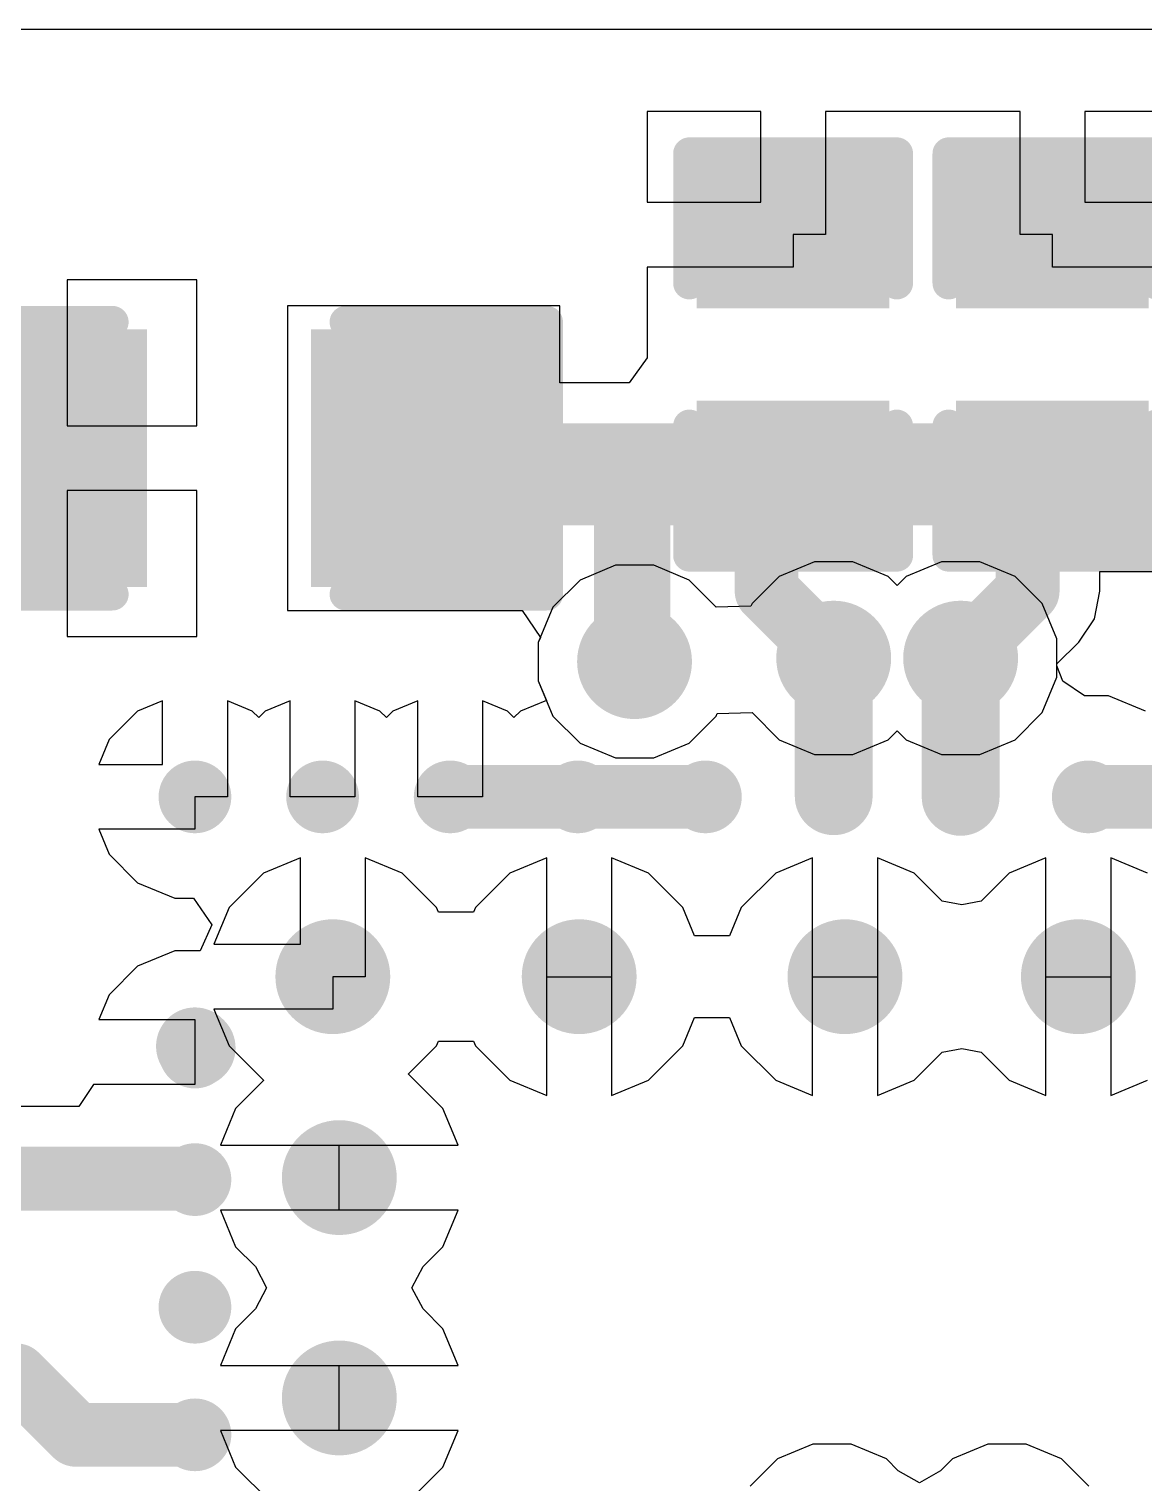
# Model space of a CAD drawing. Header units: millimetres. Extents: x -0.05 to 1.48, y -0.18 to 0.41.
# Drawn here: x 0.4529 to 0.6249, y 0.1727 to 0.397 of the extents above; entities that cross this region are included whole.
import ezdxf

# ---------------------------------------------------------------- set-up
doc = ezdxf.new("R2010")
doc.units = ezdxf.units.MM
doc.header["$MEASUREMENT"] = 0
for name, color, linetype in [('BottomLayer', 5, 'Continuous'), ('BottomPaste', 16, 'Continuous'), ('BottomSolder', 6, 'Continuous'), ('TopLayer', 1, 'Continuous'), ('TopOverlay', 2, 'Continuous'), ('TopPaste', 8, 'Continuous'), ('TopSolder', 216, 'Continuous'), ('ViaHoleLayer', 16, 'Continuous')]:
    doc.layers.add(name, color=color, linetype=linetype)

# ---------------------------------------------------------------- blocks, each defined once
blk = doc.blocks.new('C___0402_6')
at = {"layer": 'TopLayer'}
for points in [[(-0.0275, -0.0125), (-0.0275, 0.0125), (-0.0095, 0.0125), (-0.0095, -0.0125)], [(0.0095, -0.0125), (0.0095, 0.0125), (0.0275, 0.0125), (0.0275, -0.0125)]]:
    blk.add_hatch(color=1, dxfattribs=at).paths.add_polyline_path(points)
at = {"layer": 'TopPaste'}
for points in [[(-0.0275, -0.0125), (-0.0275, 0.0125), (-0.0095, 0.0125), (-0.0095, -0.0125)], [(0.0095, -0.0125), (0.0095, 0.0125), (0.0275, 0.0125), (0.0275, -0.0125)]]:
    blk.add_hatch(color=8, dxfattribs=at).paths.add_polyline_path(points)
at = {"layer": 'TopSolder'}
for points in [[(-0.02986, -0.01486), (-0.02986, 0.01486), (-0.00714, 0.01486), (-0.00714, -0.01486)], [(0.00714, -0.01486), (0.00714, 0.01486), (0.02986, 0.01486), (0.02986, -0.01486)]]:
    blk.add_hatch(color=216, dxfattribs=at).paths.add_polyline_path(points)
at = {"layer": 'TopOverlay', "const_width": 0.005}
for points in [[(-0.031, 0.016), (-0.031, -0.016)], [(-0.031, 0.016), (-0.011, 0.016)], [(0.011, 0.016), (0.031, 0.016)], [(0.031, 0.016), (0.031, -0.016)], [(-0.031, -0.016), (-0.011, -0.016)], [(0.011, -0.016), (0.031, -0.016)]]:
    blk.add_lwpolyline(points, dxfattribs=at)
at = {"layer": 'TopOverlay', "const_width": 0.0025}
for points in [[(-0.03225, 0.016, 1), (-0.02975, 0.016, 1)], [(-0.03225, 0.016, 1), (-0.02975, 0.016, 1)], [(-0.01225, 0.016, 1), (-0.00975, 0.016, 1)], [(0.00975, 0.016, 1), (0.01225, 0.016, 1)], [(0.02975, 0.016, 1), (0.03225, 0.016, 1)], [(0.02975, 0.016, 1), (0.03225, 0.016, 1)], [(-0.03225, -0.016, 1), (-0.02975, -0.016, 1)], [(-0.03225, -0.016, 1), (-0.02975, -0.016, 1)], [(-0.01225, -0.016, 1), (-0.00975, -0.016, 1)], [(0.00975, -0.016, 1), (0.01225, -0.016, 1)], [(0.02975, -0.016, 1), (0.03225, -0.016, 1)], [(0.02975, -0.016, 1), (0.03225, -0.016, 1)]]:
    blk.add_lwpolyline(points, format="xyb", close=True, dxfattribs=at)
blk = doc.blocks.new('C___0402_7')
at = {"layer": 'TopLayer'}
for points in [[(-0.0275, -0.0125), (-0.0275, 0.0125), (-0.0095, 0.0125), (-0.0095, -0.0125)], [(0.0095, -0.0125), (0.0095, 0.0125), (0.0275, 0.0125), (0.0275, -0.0125)]]:
    blk.add_hatch(color=1, dxfattribs=at).paths.add_polyline_path(points)
at = {"layer": 'TopPaste'}
for points in [[(-0.0275, -0.0125), (-0.0275, 0.0125), (-0.0095, 0.0125), (-0.0095, -0.0125)], [(0.0095, -0.0125), (0.0095, 0.0125), (0.0275, 0.0125), (0.0275, -0.0125)]]:
    blk.add_hatch(color=8, dxfattribs=at).paths.add_polyline_path(points)
at = {"layer": 'TopSolder'}
for points in [[(-0.02986, -0.01486), (-0.02986, 0.01486), (-0.00714, 0.01486), (-0.00714, -0.01486)], [(0.00714, -0.01486), (0.00714, 0.01486), (0.02986, 0.01486), (0.02986, -0.01486)]]:
    blk.add_hatch(color=216, dxfattribs=at).paths.add_polyline_path(points)
at = {"layer": 'TopOverlay', "const_width": 0.005}
for points in [[(-0.031, 0.016), (-0.031, -0.016)], [(-0.031, 0.016), (-0.011, 0.016)], [(0.011, 0.016), (0.031, 0.016)], [(0.031, 0.016), (0.031, -0.016)], [(-0.031, -0.016), (-0.011, -0.016)], [(0.011, -0.016), (0.031, -0.016)]]:
    blk.add_lwpolyline(points, dxfattribs=at)
at = {"layer": 'TopOverlay', "const_width": 0.0025}
for points in [[(-0.03225, 0.016, 1), (-0.02975, 0.016, 1)], [(-0.03225, 0.016, 1), (-0.02975, 0.016, 1)], [(-0.01225, 0.016, 1), (-0.00975, 0.016, 1)], [(0.00975, 0.016, 1), (0.01225, 0.016, 1)], [(0.02975, 0.016, 1), (0.03225, 0.016, 1)], [(0.02975, 0.016, 1), (0.03225, 0.016, 1)], [(-0.03225, -0.016, 1), (-0.02975, -0.016, 1)], [(-0.03225, -0.016, 1), (-0.02975, -0.016, 1)], [(-0.01225, -0.016, 1), (-0.00975, -0.016, 1)], [(0.00975, -0.016, 1), (0.01225, -0.016, 1)], [(0.02975, -0.016, 1), (0.03225, -0.016, 1)], [(0.02975, -0.016, 1), (0.03225, -0.016, 1)]]:
    blk.add_lwpolyline(points, format="xyb", close=True, dxfattribs=at)
blk = doc.blocks.new('_____2____40_B_15')
at = {"layer": 'BottomLayer'}
h = blk.add_hatch(color=5, dxfattribs=at)
edge = h.paths.add_edge_path()
edge.add_arc((-0.10827, 0.07874), 0.00561, 0, 360)
h = blk.add_hatch(color=5, dxfattribs=at)
edge = h.paths.add_edge_path()
edge.add_arc((-0.08858, 0.07874), 0.00561, 0, 360)
h = blk.add_hatch(color=5, dxfattribs=at)
edge = h.paths.add_edge_path()
edge.add_arc((-0.0689, 0.07874), 0.00561, 0, 360)
h = blk.add_hatch(color=5, dxfattribs=at)
edge = h.paths.add_edge_path()
edge.add_arc((-0.04921, 0.07874), 0.00561, 0, 360)
h = blk.add_hatch(color=5, dxfattribs=at)
edge = h.paths.add_edge_path()
edge.add_arc((-0.02953, 0.07874), 0.00561, 0, 360)
h = blk.add_hatch(color=5, dxfattribs=at)
edge = h.paths.add_edge_path()
edge.add_arc((-0.00984, 0.07874), 0.00561, 0, 360)
h = blk.add_hatch(color=5, dxfattribs=at)
edge = h.paths.add_edge_path()
edge.add_arc((0.00984, 0.07874), 0.00561, 0, 360)
h = blk.add_hatch(color=5, dxfattribs=at)
edge = h.paths.add_edge_path()
edge.add_arc((0.02953, 0.07874), 0.00561, 0, 360)
h = blk.add_hatch(color=5, dxfattribs=at)
edge = h.paths.add_edge_path()
edge.add_arc((0.04921, 0.07874), 0.00561, 0, 360)
h = blk.add_hatch(color=5, dxfattribs=at)
edge = h.paths.add_edge_path()
edge.add_arc((0.0689, 0.07874), 0.00561, 0, 360)
h = blk.add_hatch(color=5, dxfattribs=at)
edge = h.paths.add_edge_path()
edge.add_arc((0.08858, 0.07874), 0.00561, 0, 360)
h = blk.add_hatch(color=5, dxfattribs=at)
edge = h.paths.add_edge_path()
edge.add_arc((0.10827, 0.07874), 0.00561, 0, 360)
h = blk.add_hatch(color=5, dxfattribs=at)
edge = h.paths.add_edge_path()
edge.add_arc((-0.10827, 0.05906), 0.00561, 0, 360)
h = blk.add_hatch(color=5, dxfattribs=at)
edge = h.paths.add_edge_path()
edge.add_arc((0.10827, 0.05906), 0.00561, 0, 360)
h = blk.add_hatch(color=5, dxfattribs=at)
edge = h.paths.add_edge_path()
edge.add_arc((-0.10827, 0.03937), 0.00561, 0, 360)
h = blk.add_hatch(color=5, dxfattribs=at)
edge = h.paths.add_edge_path()
edge.add_arc((-0.08858, 0.03937), 0.00561, 0, 360)
h = blk.add_hatch(color=5, dxfattribs=at)
edge = h.paths.add_edge_path()
edge.add_arc((0.10827, 0.03937), 0.00561, 0, 360)
h = blk.add_hatch(color=5, dxfattribs=at)
edge = h.paths.add_edge_path()
edge.add_arc((-0.10827, 0.01969), 0.00561, 0, 360)
h = blk.add_hatch(color=5, dxfattribs=at)
edge = h.paths.add_edge_path()
edge.add_arc((-0.08858, 0.01969), 0.00561, 0, 360)
h = blk.add_hatch(color=5, dxfattribs=at)
edge = h.paths.add_edge_path()
edge.add_arc((0.10827, 0.01969), 0.00561, 0, 360)
h = blk.add_hatch(color=5, dxfattribs=at)
edge = h.paths.add_edge_path()
edge.add_arc((-0.10827, 0), 0.00561, 0, 360)
h = blk.add_hatch(color=5, dxfattribs=at)
edge = h.paths.add_edge_path()
edge.add_arc((0.10827, 0), 0.00561, 0, 360)
h = blk.add_hatch(color=5, dxfattribs=at)
edge = h.paths.add_edge_path()
edge.add_arc((-0.10827, -0.01969), 0.00561, 0, 360)
h = blk.add_hatch(color=5, dxfattribs=at)
edge = h.paths.add_edge_path()
edge.add_arc((0.10827, -0.01969), 0.00561, 0, 360)
h = blk.add_hatch(color=5, dxfattribs=at)
edge = h.paths.add_edge_path()
edge.add_arc((-0.10827, -0.03937), 0.00561, 0, 360)
h = blk.add_hatch(color=5, dxfattribs=at)
edge = h.paths.add_edge_path()
edge.add_arc((0.10827, -0.03937), 0.00561, 0, 360)
h = blk.add_hatch(color=5, dxfattribs=at)
edge = h.paths.add_edge_path()
edge.add_arc((-0.10827, -0.05906), 0.00561, 0, 360)
h = blk.add_hatch(color=5, dxfattribs=at)
edge = h.paths.add_edge_path()
edge.add_arc((-0.08858, -0.05906), 0.00561, 0, 360)
h = blk.add_hatch(color=5, dxfattribs=at)
edge = h.paths.add_edge_path()
edge.add_arc((-0.10827, -0.07874), 0.00561, 0, 360)
h = blk.add_hatch(color=5, dxfattribs=at)
edge = h.paths.add_edge_path()
edge.add_arc((-0.08858, -0.07874), 0.00561, 0, 360)
h = blk.add_hatch(color=5, dxfattribs=at)
edge = h.paths.add_edge_path()
edge.add_arc((-0.0689, -0.07874), 0.00561, 0, 360)
h = blk.add_hatch(color=5, dxfattribs=at)
edge = h.paths.add_edge_path()
edge.add_arc((-0.04921, -0.07874), 0.00561, 0, 360)
h = blk.add_hatch(color=5, dxfattribs=at)
edge = h.paths.add_edge_path()
edge.add_arc((-0.02953, -0.07874), 0.00561, 0, 360)
h = blk.add_hatch(color=5, dxfattribs=at)
edge = h.paths.add_edge_path()
edge.add_arc((-0.00984, -0.07874), 0.00561, 0, 360)
h = blk.add_hatch(color=5, dxfattribs=at)
edge = h.paths.add_edge_path()
edge.add_arc((0.00984, -0.07874), 0.00561, 0, 360)
h = blk.add_hatch(color=5, dxfattribs=at)
edge = h.paths.add_edge_path()
edge.add_arc((0.02953, -0.07874), 0.00561, 0, 360)
h = blk.add_hatch(color=5, dxfattribs=at)
edge = h.paths.add_edge_path()
edge.add_arc((0.04921, -0.07874), 0.00561, 0, 360)
h = blk.add_hatch(color=5, dxfattribs=at)
edge = h.paths.add_edge_path()
edge.add_arc((0.0689, -0.07874), 0.00561, 0, 360)
h = blk.add_hatch(color=5, dxfattribs=at)
edge = h.paths.add_edge_path()
edge.add_arc((0.08858, -0.07874), 0.00561, 0, 360)
h = blk.add_hatch(color=5, dxfattribs=at)
edge = h.paths.add_edge_path()
edge.add_arc((0.10827, -0.07874), 0.00561, 0, 360)
at = {"layer": 'BottomPaste'}
h = blk.add_hatch(color=16, dxfattribs=at)
edge = h.paths.add_edge_path()
edge.add_arc((-0.10827, 0.07874), 0.00561, 0, 360)
h = blk.add_hatch(color=16, dxfattribs=at)
edge = h.paths.add_edge_path()
edge.add_arc((-0.08858, 0.07874), 0.00561, 0, 360)
h = blk.add_hatch(color=16, dxfattribs=at)
edge = h.paths.add_edge_path()
edge.add_arc((-0.0689, 0.07874), 0.00561, 0, 360)
h = blk.add_hatch(color=16, dxfattribs=at)
edge = h.paths.add_edge_path()
edge.add_arc((-0.04921, 0.07874), 0.00561, 0, 360)
h = blk.add_hatch(color=16, dxfattribs=at)
edge = h.paths.add_edge_path()
edge.add_arc((-0.02953, 0.07874), 0.00561, 0, 360)
h = blk.add_hatch(color=16, dxfattribs=at)
edge = h.paths.add_edge_path()
edge.add_arc((-0.00984, 0.07874), 0.00561, 0, 360)
h = blk.add_hatch(color=16, dxfattribs=at)
edge = h.paths.add_edge_path()
edge.add_arc((0.00984, 0.07874), 0.00561, 0, 360)
h = blk.add_hatch(color=16, dxfattribs=at)
edge = h.paths.add_edge_path()
edge.add_arc((0.02953, 0.07874), 0.00561, 0, 360)
h = blk.add_hatch(color=16, dxfattribs=at)
edge = h.paths.add_edge_path()
edge.add_arc((0.04921, 0.07874), 0.00561, 0, 360)
h = blk.add_hatch(color=16, dxfattribs=at)
edge = h.paths.add_edge_path()
edge.add_arc((0.0689, 0.07874), 0.00561, 0, 360)
h = blk.add_hatch(color=16, dxfattribs=at)
edge = h.paths.add_edge_path()
edge.add_arc((0.08858, 0.07874), 0.00561, 0, 360)
h = blk.add_hatch(color=16, dxfattribs=at)
edge = h.paths.add_edge_path()
edge.add_arc((0.10827, 0.07874), 0.00561, 0, 360)
h = blk.add_hatch(color=16, dxfattribs=at)
edge = h.paths.add_edge_path()
edge.add_arc((-0.10827, 0.05906), 0.00561, 0, 360)
h = blk.add_hatch(color=16, dxfattribs=at)
edge = h.paths.add_edge_path()
edge.add_arc((0.10827, 0.05906), 0.00561, 0, 360)
h = blk.add_hatch(color=16, dxfattribs=at)
edge = h.paths.add_edge_path()
edge.add_arc((-0.10827, 0.03937), 0.00561, 0, 360)
h = blk.add_hatch(color=16, dxfattribs=at)
edge = h.paths.add_edge_path()
edge.add_arc((-0.08858, 0.03937), 0.00561, 0, 360)
h = blk.add_hatch(color=16, dxfattribs=at)
edge = h.paths.add_edge_path()
edge.add_arc((0.10827, 0.03937), 0.00561, 0, 360)
h = blk.add_hatch(color=16, dxfattribs=at)
edge = h.paths.add_edge_path()
edge.add_arc((-0.10827, 0.01969), 0.00561, 0, 360)
h = blk.add_hatch(color=16, dxfattribs=at)
edge = h.paths.add_edge_path()
edge.add_arc((-0.08858, 0.01969), 0.00561, 0, 360)
h = blk.add_hatch(color=16, dxfattribs=at)
edge = h.paths.add_edge_path()
edge.add_arc((0.10827, 0.01969), 0.00561, 0, 360)
h = blk.add_hatch(color=16, dxfattribs=at)
edge = h.paths.add_edge_path()
edge.add_arc((-0.10827, 0), 0.00561, 0, 360)
h = blk.add_hatch(color=16, dxfattribs=at)
edge = h.paths.add_edge_path()
edge.add_arc((0.10827, 0), 0.00561, 0, 360)
h = blk.add_hatch(color=16, dxfattribs=at)
edge = h.paths.add_edge_path()
edge.add_arc((-0.10827, -0.01969), 0.00561, 0, 360)
h = blk.add_hatch(color=16, dxfattribs=at)
edge = h.paths.add_edge_path()
edge.add_arc((0.10827, -0.01969), 0.00561, 0, 360)
h = blk.add_hatch(color=16, dxfattribs=at)
edge = h.paths.add_edge_path()
edge.add_arc((-0.10827, -0.03937), 0.00561, 0, 360)
h = blk.add_hatch(color=16, dxfattribs=at)
edge = h.paths.add_edge_path()
edge.add_arc((0.10827, -0.03937), 0.00561, 0, 360)
h = blk.add_hatch(color=16, dxfattribs=at)
edge = h.paths.add_edge_path()
edge.add_arc((-0.10827, -0.05906), 0.00561, 0, 360)
h = blk.add_hatch(color=16, dxfattribs=at)
edge = h.paths.add_edge_path()
edge.add_arc((-0.08858, -0.05906), 0.00561, 0, 360)
h = blk.add_hatch(color=16, dxfattribs=at)
edge = h.paths.add_edge_path()
edge.add_arc((-0.10827, -0.07874), 0.00561, 0, 360)
h = blk.add_hatch(color=16, dxfattribs=at)
edge = h.paths.add_edge_path()
edge.add_arc((-0.08858, -0.07874), 0.00561, 0, 360)
h = blk.add_hatch(color=16, dxfattribs=at)
edge = h.paths.add_edge_path()
edge.add_arc((-0.0689, -0.07874), 0.00561, 0, 360)
h = blk.add_hatch(color=16, dxfattribs=at)
edge = h.paths.add_edge_path()
edge.add_arc((-0.04921, -0.07874), 0.00561, 0, 360)
h = blk.add_hatch(color=16, dxfattribs=at)
edge = h.paths.add_edge_path()
edge.add_arc((-0.02953, -0.07874), 0.00561, 0, 360)
h = blk.add_hatch(color=16, dxfattribs=at)
edge = h.paths.add_edge_path()
edge.add_arc((-0.00984, -0.07874), 0.00561, 0, 360)
h = blk.add_hatch(color=16, dxfattribs=at)
edge = h.paths.add_edge_path()
edge.add_arc((0.00984, -0.07874), 0.00561, 0, 360)
h = blk.add_hatch(color=16, dxfattribs=at)
edge = h.paths.add_edge_path()
edge.add_arc((0.02953, -0.07874), 0.00561, 0, 360)
h = blk.add_hatch(color=16, dxfattribs=at)
edge = h.paths.add_edge_path()
edge.add_arc((0.04921, -0.07874), 0.00561, 0, 360)
h = blk.add_hatch(color=16, dxfattribs=at)
edge = h.paths.add_edge_path()
edge.add_arc((0.0689, -0.07874), 0.00561, 0, 360)
h = blk.add_hatch(color=16, dxfattribs=at)
edge = h.paths.add_edge_path()
edge.add_arc((0.08858, -0.07874), 0.00561, 0, 360)
h = blk.add_hatch(color=16, dxfattribs=at)
edge = h.paths.add_edge_path()
edge.add_arc((0.10827, -0.07874), 0.00561, 0, 360)
at = {"layer": 'BottomSolder'}
h = blk.add_hatch(color=6, dxfattribs=at)
edge = h.paths.add_edge_path()
edge.add_arc((-0.10827, 0.07874), 0.00561, 0, 360)
h = blk.add_hatch(color=6, dxfattribs=at)
edge = h.paths.add_edge_path()
edge.add_arc((-0.08858, 0.07874), 0.00561, 0, 360)
h = blk.add_hatch(color=6, dxfattribs=at)
edge = h.paths.add_edge_path()
edge.add_arc((-0.0689, 0.07874), 0.00561, 0, 360)
h = blk.add_hatch(color=6, dxfattribs=at)
edge = h.paths.add_edge_path()
edge.add_arc((-0.04921, 0.07874), 0.00561, 0, 360)
h = blk.add_hatch(color=6, dxfattribs=at)
edge = h.paths.add_edge_path()
edge.add_arc((-0.02953, 0.07874), 0.00561, 0, 360)
h = blk.add_hatch(color=6, dxfattribs=at)
edge = h.paths.add_edge_path()
edge.add_arc((-0.00984, 0.07874), 0.00561, 0, 360)
h = blk.add_hatch(color=6, dxfattribs=at)
edge = h.paths.add_edge_path()
edge.add_arc((0.00984, 0.07874), 0.00561, 0, 360)
h = blk.add_hatch(color=6, dxfattribs=at)
edge = h.paths.add_edge_path()
edge.add_arc((0.02953, 0.07874), 0.00561, 0, 360)
h = blk.add_hatch(color=6, dxfattribs=at)
edge = h.paths.add_edge_path()
edge.add_arc((0.04921, 0.07874), 0.00561, 0, 360)
h = blk.add_hatch(color=6, dxfattribs=at)
edge = h.paths.add_edge_path()
edge.add_arc((0.0689, 0.07874), 0.00561, 0, 360)
h = blk.add_hatch(color=6, dxfattribs=at)
edge = h.paths.add_edge_path()
edge.add_arc((0.08858, 0.07874), 0.00561, 0, 360)
h = blk.add_hatch(color=6, dxfattribs=at)
edge = h.paths.add_edge_path()
edge.add_arc((0.10827, 0.07874), 0.00561, 0, 360)
h = blk.add_hatch(color=6, dxfattribs=at)
edge = h.paths.add_edge_path()
edge.add_arc((-0.10827, 0.05906), 0.00561, 0, 360)
h = blk.add_hatch(color=6, dxfattribs=at)
edge = h.paths.add_edge_path()
edge.add_arc((0.10827, 0.05906), 0.00561, 0, 360)
h = blk.add_hatch(color=6, dxfattribs=at)
edge = h.paths.add_edge_path()
edge.add_arc((-0.10827, 0.03937), 0.00561, 0, 360)
h = blk.add_hatch(color=6, dxfattribs=at)
edge = h.paths.add_edge_path()
edge.add_arc((-0.08858, 0.03937), 0.00561, 0, 360)
h = blk.add_hatch(color=6, dxfattribs=at)
edge = h.paths.add_edge_path()
edge.add_arc((0.10827, 0.03937), 0.00561, 0, 360)
h = blk.add_hatch(color=6, dxfattribs=at)
edge = h.paths.add_edge_path()
edge.add_arc((-0.10827, 0.01969), 0.00561, 0, 360)
h = blk.add_hatch(color=6, dxfattribs=at)
edge = h.paths.add_edge_path()
edge.add_arc((-0.08858, 0.01969), 0.00561, 0, 360)
h = blk.add_hatch(color=6, dxfattribs=at)
edge = h.paths.add_edge_path()
edge.add_arc((0.10827, 0.01969), 0.00561, 0, 360)
h = blk.add_hatch(color=6, dxfattribs=at)
edge = h.paths.add_edge_path()
edge.add_arc((-0.10827, 0), 0.00561, 0, 360)
h = blk.add_hatch(color=6, dxfattribs=at)
edge = h.paths.add_edge_path()
edge.add_arc((0.10827, 0), 0.00561, 0, 360)
h = blk.add_hatch(color=6, dxfattribs=at)
edge = h.paths.add_edge_path()
edge.add_arc((-0.10827, -0.01969), 0.00561, 0, 360)
h = blk.add_hatch(color=6, dxfattribs=at)
edge = h.paths.add_edge_path()
edge.add_arc((0.10827, -0.01969), 0.00561, 0, 360)
h = blk.add_hatch(color=6, dxfattribs=at)
edge = h.paths.add_edge_path()
edge.add_arc((-0.10827, -0.03937), 0.00561, 0, 360)
h = blk.add_hatch(color=6, dxfattribs=at)
edge = h.paths.add_edge_path()
edge.add_arc((0.10827, -0.03937), 0.00561, 0, 360)
h = blk.add_hatch(color=6, dxfattribs=at)
edge = h.paths.add_edge_path()
edge.add_arc((-0.10827, -0.05906), 0.00561, 0, 360)
h = blk.add_hatch(color=6, dxfattribs=at)
edge = h.paths.add_edge_path()
edge.add_arc((-0.08858, -0.05906), 0.00561, 0, 360)
h = blk.add_hatch(color=6, dxfattribs=at)
edge = h.paths.add_edge_path()
edge.add_arc((-0.10827, -0.07874), 0.00561, 0, 360)
h = blk.add_hatch(color=6, dxfattribs=at)
edge = h.paths.add_edge_path()
edge.add_arc((-0.08858, -0.07874), 0.00561, 0, 360)
h = blk.add_hatch(color=6, dxfattribs=at)
edge = h.paths.add_edge_path()
edge.add_arc((-0.0689, -0.07874), 0.00561, 0, 360)
h = blk.add_hatch(color=6, dxfattribs=at)
edge = h.paths.add_edge_path()
edge.add_arc((-0.04921, -0.07874), 0.00561, 0, 360)
h = blk.add_hatch(color=6, dxfattribs=at)
edge = h.paths.add_edge_path()
edge.add_arc((-0.02953, -0.07874), 0.00561, 0, 360)
h = blk.add_hatch(color=6, dxfattribs=at)
edge = h.paths.add_edge_path()
edge.add_arc((-0.00984, -0.07874), 0.00561, 0, 360)
h = blk.add_hatch(color=6, dxfattribs=at)
edge = h.paths.add_edge_path()
edge.add_arc((0.00984, -0.07874), 0.00561, 0, 360)
h = blk.add_hatch(color=6, dxfattribs=at)
edge = h.paths.add_edge_path()
edge.add_arc((0.02953, -0.07874), 0.00561, 0, 360)
h = blk.add_hatch(color=6, dxfattribs=at)
edge = h.paths.add_edge_path()
edge.add_arc((0.04921, -0.07874), 0.00561, 0, 360)
h = blk.add_hatch(color=6, dxfattribs=at)
edge = h.paths.add_edge_path()
edge.add_arc((0.0689, -0.07874), 0.00561, 0, 360)
h = blk.add_hatch(color=6, dxfattribs=at)
edge = h.paths.add_edge_path()
edge.add_arc((0.08858, -0.07874), 0.00561, 0, 360)
h = blk.add_hatch(color=6, dxfattribs=at)
edge = h.paths.add_edge_path()
edge.add_arc((0.10827, -0.07874), 0.00561, 0, 360)
blk = doc.blocks.new('C___0603_28')
at = {"layer": 'TopLayer'}
for points in [[(-0.015, 0.0175), (-0.015, -0.0175), (-0.045, -0.0175), (-0.045, 0.0175)], [(0.045, 0.0175), (0.045, -0.0175), (0.015, -0.0175), (0.015, 0.0175)]]:
    blk.add_hatch(color=1, dxfattribs=at).paths.add_polyline_path(points)
at = {"layer": 'TopPaste'}
for points in [[(-0.015, 0.0175), (-0.015, -0.0175), (-0.045, -0.0175), (-0.045, 0.0175)], [(0.045, 0.0175), (0.045, -0.0175), (0.015, -0.0175), (0.015, 0.0175)]]:
    blk.add_hatch(color=8, dxfattribs=at).paths.add_polyline_path(points)
at = {"layer": 'TopSolder'}
for points in [[(-0.01264, 0.01986), (-0.01264, -0.01986), (-0.04736, -0.01986), (-0.04736, 0.01986)], [(0.04736, 0.01986), (0.04736, -0.01986), (0.01264, -0.01986), (0.01264, 0.01986)]]:
    blk.add_hatch(color=216, dxfattribs=at).paths.add_polyline_path(points)
at = {"layer": 'TopOverlay', "const_width": 0.005}
for points in [[(-0.018, 0.021), (-0.049, 0.021)], [(-0.049, 0.021), (-0.049, -0.021)], [(0.049, 0.021), (0.018, 0.021)], [(0.049, 0.021), (0.049, -0.021)], [(-0.018, -0.021), (-0.049, -0.021)], [(0.049, -0.021), (0.018, -0.021)]]:
    blk.add_lwpolyline(points, dxfattribs=at)
at = {"layer": 'TopOverlay', "const_width": 0.0025}
for points in [[(-0.05025, 0.021, 1), (-0.04775, 0.021, 1)], [(-0.05025, 0.021, 1), (-0.04775, 0.021, 1)], [(-0.01925, 0.021, 1), (-0.01675, 0.021, 1)], [(0.01675, 0.021, 1), (0.01925, 0.021, 1)], [(0.04775, 0.021, 1), (0.05025, 0.021, 1)], [(0.04775, 0.021, 1), (0.05025, 0.021, 1)], [(-0.05025, -0.021, 1), (-0.04775, -0.021, 1)], [(-0.05025, -0.021, 1), (-0.04775, -0.021, 1)], [(-0.01925, -0.021, 1), (-0.01675, -0.021, 1)], [(0.01675, -0.021, 1), (0.01925, -0.021, 1)], [(0.04775, -0.021, 1), (0.05025, -0.021, 1)], [(0.04775, -0.021, 1), (0.05025, -0.021, 1)]]:
    blk.add_lwpolyline(points, format="xyb", close=True, dxfattribs=at)

msp = doc.modelspace()

# ---------------------------------------------------------------- hatches: boundary and pattern name
at = {"layer": 'BottomLayer'}
h = msp.add_hatch(color=5, dxfattribs=at)
edge = h.paths.add_edge_path()
edge.add_arc((0.54633, 0.2994), 0.00886, 0, 360)
h = msp.add_hatch(color=5, dxfattribs=at)
edge = h.paths.add_edge_path()
edge.add_arc((0.57705, 0.29994), 0.00886, 0, 360)
h = msp.add_hatch(color=5, dxfattribs=at)
edge = h.paths.add_edge_path()
edge.add_arc((0.59663, 0.29994), 0.00886, 0, 360)
h = msp.add_hatch(color=5, dxfattribs=at)
edge = h.paths.add_edge_path()
edge.add_arc((0.49979, 0.25079), 0.00886, 0, 360)
h = msp.add_hatch(color=5, dxfattribs=at)
edge = h.paths.add_edge_path()
edge.add_arc((0.53779, 0.25079), 0.00886, 0, 360)
h = msp.add_hatch(color=5, dxfattribs=at)
edge = h.paths.add_edge_path()
edge.add_arc((0.57879, 0.25079), 0.00886, 0, 360)
h = msp.add_hatch(color=5, dxfattribs=at)
edge = h.paths.add_edge_path()
edge.add_arc((0.61479, 0.25079), 0.00886, 0, 360)
h = msp.add_hatch(color=5, dxfattribs=at)
edge = h.paths.add_edge_path()
edge.add_arc((0.50079, 0.21979), 0.00886, 0, 360)
h = msp.add_hatch(color=5, dxfattribs=at)
edge = h.paths.add_edge_path()
edge.add_arc((0.50079, 0.18579), 0.00886, 0, 360)
at = {"layer": 'BottomSolder'}
h = msp.add_hatch(color=6, dxfattribs=at)
edge = h.paths.add_edge_path()
edge.add_arc((0.54633, 0.2994), 0.00394, 0, 360)
h = msp.add_hatch(color=6, dxfattribs=at)
edge = h.paths.add_edge_path()
edge.add_arc((0.57705, 0.29994), 0.00394, 0, 360)
h = msp.add_hatch(color=6, dxfattribs=at)
edge = h.paths.add_edge_path()
edge.add_arc((0.59663, 0.29994), 0.00394, 0, 360)
h = msp.add_hatch(color=6, dxfattribs=at)
edge = h.paths.add_edge_path()
edge.add_arc((0.49979, 0.25079), 0.00394, 0, 360)
h = msp.add_hatch(color=6, dxfattribs=at)
edge = h.paths.add_edge_path()
edge.add_arc((0.53779, 0.25079), 0.00394, 0, 360)
h = msp.add_hatch(color=6, dxfattribs=at)
edge = h.paths.add_edge_path()
edge.add_arc((0.57879, 0.25079), 0.00394, 0, 360)
h = msp.add_hatch(color=6, dxfattribs=at)
edge = h.paths.add_edge_path()
edge.add_arc((0.61479, 0.25079), 0.00394, 0, 360)
h = msp.add_hatch(color=6, dxfattribs=at)
edge = h.paths.add_edge_path()
edge.add_arc((0.50079, 0.21979), 0.00394, 0, 360)
h = msp.add_hatch(color=6, dxfattribs=at)
edge = h.paths.add_edge_path()
edge.add_arc((0.50079, 0.18579), 0.00394, 0, 360)
at = {"layer": 'TopLayer'}
h = msp.add_hatch(color=1, dxfattribs=at)
edge = h.paths.add_edge_path()
edge.add_arc((0.54633, 0.2994), 0.00886, 0, 360)
h = msp.add_hatch(color=1, dxfattribs=at)
edge = h.paths.add_edge_path()
edge.add_arc((0.57705, 0.29994), 0.00886, 0, 360)
h = msp.add_hatch(color=1, dxfattribs=at)
edge = h.paths.add_edge_path()
edge.add_arc((0.59663, 0.29994), 0.00886, 0, 360)
h = msp.add_hatch(color=1, dxfattribs=at)
edge = h.paths.add_edge_path()
edge.add_arc((0.49979, 0.25079), 0.00886, 0, 360)
h = msp.add_hatch(color=1, dxfattribs=at)
edge = h.paths.add_edge_path()
edge.add_arc((0.53779, 0.25079), 0.00886, 0, 360)
h = msp.add_hatch(color=1, dxfattribs=at)
edge = h.paths.add_edge_path()
edge.add_arc((0.57879, 0.25079), 0.00886, 0, 360)
h = msp.add_hatch(color=1, dxfattribs=at)
edge = h.paths.add_edge_path()
edge.add_arc((0.61479, 0.25079), 0.00886, 0, 360)
h = msp.add_hatch(color=1, dxfattribs=at)
edge = h.paths.add_edge_path()
edge.add_arc((0.50079, 0.21979), 0.00886, 0, 360)
h = msp.add_hatch(color=1, dxfattribs=at)
edge = h.paths.add_edge_path()
edge.add_arc((0.50079, 0.18579), 0.00886, 0, 360)
at = {"layer": 'TopSolder'}
h = msp.add_hatch(color=216, dxfattribs=at)
edge = h.paths.add_edge_path()
edge.add_arc((0.54633, 0.2994), 0.00394, 0, 360)
h = msp.add_hatch(color=216, dxfattribs=at)
edge = h.paths.add_edge_path()
edge.add_arc((0.57705, 0.29994), 0.00394, 0, 360)
h = msp.add_hatch(color=216, dxfattribs=at)
edge = h.paths.add_edge_path()
edge.add_arc((0.59663, 0.29994), 0.00394, 0, 360)
h = msp.add_hatch(color=216, dxfattribs=at)
edge = h.paths.add_edge_path()
edge.add_arc((0.49979, 0.25079), 0.00394, 0, 360)
h = msp.add_hatch(color=216, dxfattribs=at)
edge = h.paths.add_edge_path()
edge.add_arc((0.53779, 0.25079), 0.00394, 0, 360)
h = msp.add_hatch(color=216, dxfattribs=at)
edge = h.paths.add_edge_path()
edge.add_arc((0.57879, 0.25079), 0.00394, 0, 360)
h = msp.add_hatch(color=216, dxfattribs=at)
edge = h.paths.add_edge_path()
edge.add_arc((0.61479, 0.25079), 0.00394, 0, 360)
h = msp.add_hatch(color=216, dxfattribs=at)
edge = h.paths.add_edge_path()
edge.add_arc((0.50079, 0.21979), 0.00394, 0, 360)
h = msp.add_hatch(color=216, dxfattribs=at)
edge = h.paths.add_edge_path()
edge.add_arc((0.50079, 0.18579), 0.00394, 0, 360)
at = {"layer": 'ViaHoleLayer'}
h = msp.add_hatch(color=16, dxfattribs=at)
edge = h.paths.add_edge_path()
edge.add_arc((0.54633, 0.2994), 0.00394, 0, 360)
h = msp.add_hatch(color=16, dxfattribs=at)
edge = h.paths.add_edge_path()
edge.add_arc((0.57705, 0.29994), 0.00394, 0, 360)
h = msp.add_hatch(color=16, dxfattribs=at)
edge = h.paths.add_edge_path()
edge.add_arc((0.59663, 0.29994), 0.00394, 0, 360)
h = msp.add_hatch(color=16, dxfattribs=at)
edge = h.paths.add_edge_path()
edge.add_arc((0.49979, 0.25079), 0.00394, 0, 360)
h = msp.add_hatch(color=16, dxfattribs=at)
edge = h.paths.add_edge_path()
edge.add_arc((0.53779, 0.25079), 0.00394, 0, 360)
h = msp.add_hatch(color=16, dxfattribs=at)
edge = h.paths.add_edge_path()
edge.add_arc((0.57879, 0.25079), 0.00394, 0, 360)
h = msp.add_hatch(color=16, dxfattribs=at)
edge = h.paths.add_edge_path()
edge.add_arc((0.61479, 0.25079), 0.00394, 0, 360)
h = msp.add_hatch(color=16, dxfattribs=at)
edge = h.paths.add_edge_path()
edge.add_arc((0.50079, 0.21979), 0.00394, 0, 360)
h = msp.add_hatch(color=16, dxfattribs=at)
edge = h.paths.add_edge_path()
edge.add_arc((0.50079, 0.18579), 0.00394, 0, 360)

# ---------------------------------------------------------------- linework, layer by layer
at = {"layer": 'BottomLayer'}
for p, q in [((-0.043, 0.397), (1.283, 0.397)), ((0.54338, 0.31426), (0.53792, 0.31199)), ((0.54929, 0.31426), (0.54338, 0.31426)), ((0.55475, 0.31199), (0.54929, 0.31426)), ((0.57409, 0.3148), (0.56863, 0.31254)), ((0.58, 0.3148), (0.57409, 0.3148)), ((0.58546, 0.31254), (0.58, 0.3148)), ((0.59367, 0.3148), (0.58821, 0.31254)), ((0.59958, 0.3148), (0.59367, 0.3148)), ((0.60505, 0.31254), (0.59958, 0.3148)), ((0.53792, 0.31199), (0.53374, 0.30781)), ((0.55893, 0.30781), (0.55475, 0.31199)), ((0.56863, 0.31254), (0.56445, 0.30836)), ((0.58684, 0.31117), (0.58546, 0.31254)), ((0.58821, 0.31254), (0.58684, 0.31117)), ((0.60923, 0.30836), (0.60505, 0.31254)), ((0.53374, 0.30781), (0.53148, 0.30235)), ((0.56428, 0.30796), (0.55893, 0.30781)), ((0.56445, 0.30836), (0.56428, 0.30796)), ((0.61149, 0.3029), (0.60923, 0.30836)), ((0.61149, 0.29876), (0.61149, 0.3029)), ((0.53148, 0.30235), (0.53148, 0.29644)), ((0.61237, 0.2964), (0.61149, 0.29876)), ((0.53148, 0.29644), (0.53273, 0.29342)), ((0.61572, 0.29414), (0.61237, 0.2964)), ((0.61942, 0.29414), (0.61572, 0.29414)), ((0.62516, 0.29176), (0.61942, 0.29414)), ((0.46968, 0.29176), (0.46529, 0.28737)), ((0.47352, 0.29335), (0.46968, 0.29176)), ((0.47352, 0.28353), (0.47352, 0.29335)), ((0.48736, 0.29176), (0.48352, 0.29335)), ((0.48352, 0.29335), (0.48352, 0.27853)), ((0.48836, 0.29076), (0.48736, 0.29176)), ((0.48936, 0.29176), (0.48836, 0.29076)), ((0.4932, 0.29335), (0.48936, 0.29176)), ((0.4932, 0.27853), (0.4932, 0.29335)), ((0.50705, 0.29176), (0.5032, 0.29335)), ((0.5032, 0.29335), (0.5032, 0.27853)), ((0.50805, 0.29076), (0.50705, 0.29176)), ((0.50905, 0.29176), (0.50805, 0.29076)), ((0.51289, 0.29335), (0.50905, 0.29176)), ((0.51289, 0.27853), (0.51289, 0.29335)), ((0.52673, 0.29176), (0.52289, 0.29335)), ((0.52289, 0.29335), (0.52289, 0.27853)), ((0.52773, 0.29076), (0.52673, 0.29176)), ((0.52873, 0.29176), (0.52773, 0.29076)), ((0.53273, 0.29342), (0.52873, 0.29176)), ((0.46529, 0.28737), (0.46369, 0.28353)), ((0.46369, 0.28353), (0.47352, 0.28353)), ((0.48352, 0.27853), (0.47852, 0.27853)), ((0.47852, 0.27853), (0.47852, 0.27353)), ((0.5032, 0.27853), (0.4932, 0.27853)), ((0.52289, 0.27853), (0.51289, 0.27853)), ((0.47852, 0.27353), (0.46369, 0.27353)), ((0.46369, 0.27353), (0.46529, 0.26968)), ((0.46529, 0.26968), (0.46968, 0.26529)), ((0.46968, 0.26529), (0.47541, 0.26292)), ((0.47541, 0.26292), (0.47831, 0.26292)), ((0.47831, 0.26292), (0.48115, 0.25881)), ((0.48115, 0.25881), (0.47932, 0.25477)), ((0.47541, 0.25477), (0.46968, 0.25239)), ((0.47932, 0.25477), (0.47541, 0.25477)), ((0.46968, 0.25239), (0.46529, 0.248)), ((0.53279, 0.23245), (0.53279, 0.25079)), ((0.53279, 0.25079), (0.54279, 0.25079)), ((0.54279, 0.25079), (0.54279, 0.23245)), ((0.57379, 0.23245), (0.57379, 0.25079)), ((0.57379, 0.25079), (0.58379, 0.25079)), ((0.58379, 0.25079), (0.58379, 0.23245)), ((0.60979, 0.23245), (0.60979, 0.25079)), ((0.60979, 0.25079), (0.61979, 0.25079)), ((0.61979, 0.25079), (0.61979, 0.23245)), ((0.46529, 0.248), (0.46369, 0.24416)), ((0.46369, 0.24416), (0.47852, 0.24416)), ((0.47852, 0.24416), (0.47852, 0.23416)), ((0.55377, 0.2401), (0.55558, 0.24447)), ((0.55558, 0.24447), (0.56099, 0.24447)), ((0.56099, 0.24447), (0.5628, 0.2401)), ((0.51146, 0.2358), (0.51577, 0.2401)), ((0.51577, 0.2401), (0.51608, 0.24084)), ((0.51608, 0.24084), (0.52149, 0.24084)), ((0.52149, 0.24084), (0.5218, 0.2401)), ((0.5218, 0.2401), (0.5271, 0.2348)), ((0.54847, 0.2348), (0.55377, 0.2401)), ((0.5628, 0.2401), (0.5681, 0.2348)), ((0.58947, 0.2348), (0.59379, 0.23912)), ((0.59379, 0.23912), (0.59679, 0.23971)), ((0.59679, 0.23971), (0.59978, 0.23912)), ((0.59978, 0.23912), (0.6041, 0.2348)), ((0.51147, 0.23577), (0.51146, 0.2358)), ((0.51677, 0.23047), (0.51147, 0.23577)), ((0.46287, 0.23416), (0.4606, 0.23076)), ((0.47852, 0.23416), (0.46287, 0.23416)), ((0.5271, 0.2348), (0.53279, 0.23245)), ((0.54279, 0.23245), (0.54847, 0.2348)), ((0.5681, 0.2348), (0.57379, 0.23245)), ((0.58379, 0.23245), (0.58947, 0.2348)), ((0.6041, 0.2348), (0.60979, 0.23245)), ((0.61979, 0.23245), (0.62547, 0.2348)), ((0.4606, 0.23076), (0.44582, 0.23076)), ((0.51913, 0.22479), (0.51677, 0.23047)), ((0.50079, 0.21479), (0.50079, 0.22479)), ((0.50079, 0.22479), (0.51913, 0.22479)), ((0.51913, 0.21479), (0.50079, 0.21479)), ((0.51677, 0.2091), (0.51913, 0.21479)), ((0.51372, 0.20605), (0.51677, 0.2091)), ((0.512, 0.20279), (0.51372, 0.20605)), ((0.51372, 0.19952), (0.512, 0.20279)), ((0.51677, 0.19647), (0.51372, 0.19952)), ((0.51913, 0.19079), (0.51677, 0.19647)), ((0.50079, 0.18079), (0.50079, 0.19079)), ((0.50079, 0.19079), (0.51913, 0.19079)), ((0.51913, 0.18079), (0.50079, 0.18079)), ((0.51677, 0.1751), (0.51913, 0.18079)), ((0.57383, 0.17864), (0.56837, 0.17638)), ((0.57974, 0.17864), (0.57383, 0.17864)), ((0.5852, 0.17638), (0.57974, 0.17864)), ((0.60083, 0.17864), (0.59537, 0.17638)), ((0.60674, 0.17864), (0.60083, 0.17864)), ((0.6122, 0.17638), (0.60674, 0.17864)), ((0.51147, 0.1698), (0.51677, 0.1751)), ((0.56837, 0.17638), (0.56419, 0.1722)), ((0.58702, 0.17457), (0.5852, 0.17638)), ((0.59537, 0.17638), (0.59355, 0.17457)), ((0.61638, 0.1722), (0.6122, 0.17638)), ((0.59029, 0.17272), (0.58702, 0.17457)), ((0.59355, 0.17457), (0.59029, 0.17272))]:
    msp.add_line(p, q, dxfattribs=at)
for points, const_width in [([(0.57705, 0.27863), (0.57705, 0.29994)], 0.012), ([(0.59663, 0.27853), (0.59663, 0.29994)], 0.012), ([(0.51789, 0.27853), (0.53757, 0.27853)], 0.00984), ([(0.53757, 0.27853), (0.55726, 0.27853)], 0.00984), ([(0.61631, 0.27853), (0.636, 0.27853)], 0.00984), ([(0.47852, 0.24005), (0.47879, 0.23979)], 0.012), ([(0.43942, 0.21963), (0.47836, 0.21963)], 0.00984), ([(0.47836, 0.21963), (0.47852, 0.21947)], 0.00984), ([(0.43529, 0.18929), (0.45096, 0.18929)], 0.00984), ([(0.45096, 0.18929), (0.46015, 0.1801)], 0.00984), ([(0.46015, 0.1801), (0.47852, 0.1801)], 0.00984)]:
    msp.add_lwpolyline(points, dxfattribs=dict(at, const_width=const_width))
for points, const_width in [([(0.57405, 0.29994, 1), (0.58005, 0.29994, 1)], 0.006), ([(0.59363, 0.29994, 1), (0.59963, 0.29994, 1)], 0.006), ([(0.51543, 0.27853, 1), (0.52035, 0.27853, 1)], 0.00492), ([(0.53511, 0.27853, 1), (0.54003, 0.27853, 1)], 0.00492), ([(0.53511, 0.27853, 1), (0.54003, 0.27853, 1)], 0.00492), ([(0.5548, 0.27853, 1), (0.55972, 0.27853, 1)], 0.00492), ([(0.57405, 0.27863, 1), (0.58005, 0.27863, 1)], 0.006), ([(0.59363, 0.27853, 1), (0.59963, 0.27853, 1)], 0.006), ([(0.61385, 0.27853, 1), (0.61877, 0.27853, 1)], 0.00492), ([(0.47552, 0.24005, 1), (0.48152, 0.24005, 1)], 0.006), ([(0.47579, 0.23979, 1), (0.48179, 0.23979, 1)], 0.006), ([(0.4759, 0.21963, 1), (0.48082, 0.21963, 1)], 0.00492), ([(0.4759, 0.21963, 1), (0.48082, 0.21963, 1)], 0.00492), ([(0.47606, 0.21947, 1), (0.48098, 0.21947, 1)], 0.00492), ([(0.4485, 0.18929, 1), (0.45342, 0.18929, 1)], 0.00492), ([(0.4485, 0.18929, 1), (0.45342, 0.18929, 1)], 0.00492), ([(0.45769, 0.1801, 1), (0.46261, 0.1801, 1)], 0.00492), ([(0.45769, 0.1801, 1), (0.46261, 0.1801, 1)], 0.00492), ([(0.47606, 0.1801, 1), (0.48098, 0.1801, 1)], 0.00492)]:
    msp.add_lwpolyline(points, format="xyb", close=True, dxfattribs=dict(at, const_width=const_width))
at = {"layer": 'TopLayer'}
for p, q in [((-0.043, 0.397), (1.283, 0.397)), ((0.56579, 0.38429), (0.54829, 0.38429)), ((0.54829, 0.38429), (0.54829, 0.37029)), ((0.56579, 0.37029), (0.56579, 0.38429)), ((0.60579, 0.38429), (0.57579, 0.38429)), ((0.57579, 0.38429), (0.57579, 0.36529)), ((0.60579, 0.36529), (0.60579, 0.38429)), ((0.63329, 0.38429), (0.61579, 0.38429)), ((0.61579, 0.38429), (0.61579, 0.37029)), ((0.54829, 0.37029), (0.56579, 0.37029)), ((0.61579, 0.37029), (0.63329, 0.37029)), ((0.57579, 0.36529), (0.57079, 0.36529)), ((0.57079, 0.36529), (0.57079, 0.36029)), ((0.61079, 0.36529), (0.60579, 0.36529)), ((0.61079, 0.36029), (0.61079, 0.36529)), ((0.57079, 0.36029), (0.54829, 0.36029)), ((0.54829, 0.36029), (0.54829, 0.34743)), ((0.63329, 0.36029), (0.61079, 0.36029)), ((0.47879, 0.35829), (0.45879, 0.35829)), ((0.45879, 0.35829), (0.45879, 0.33579)), ((0.47879, 0.33579), (0.47879, 0.35829)), ((0.53479, 0.35429), (0.49279, 0.35429)), ((0.49279, 0.35429), (0.49279, 0.30729)), ((0.53479, 0.34243), (0.53479, 0.35429)), ((0.54829, 0.34629), (0.54552, 0.34243)), ((0.54829, 0.34743), (0.54829, 0.34629)), ((0.54552, 0.34243), (0.53479, 0.34243)), ((0.45879, 0.33579), (0.47879, 0.33579)), ((0.47879, 0.32579), (0.45879, 0.32579)), ((0.45879, 0.32579), (0.45879, 0.30329)), ((0.47879, 0.30329), (0.47879, 0.32579)), ((0.61811, 0.31029), (0.61811, 0.31329)), ((0.61811, 0.31329), (0.62929, 0.31329)), ((0.61726, 0.30603), (0.61811, 0.31029)), ((0.49279, 0.30729), (0.52902, 0.30729)), ((0.52902, 0.30729), (0.5318, 0.30313)), ((0.61485, 0.30241), (0.61726, 0.30603)), ((0.45879, 0.30329), (0.47879, 0.30329)), ((0.5318, 0.30313), (0.53148, 0.30235)), ((0.53148, 0.30235), (0.53148, 0.29644)), ((0.61149, 0.29905), (0.61485, 0.30241)), ((0.61149, 0.29699), (0.61149, 0.29905)), ((0.53148, 0.29644), (0.53374, 0.29098)), ((0.60923, 0.29153), (0.61149, 0.29699)), ((0.53374, 0.29098), (0.53792, 0.2868)), ((0.55475, 0.2868), (0.55893, 0.29098)), ((0.55893, 0.29098), (0.5591, 0.29139)), ((0.5591, 0.29139), (0.56445, 0.29153)), ((0.56445, 0.29153), (0.56863, 0.28735)), ((0.60505, 0.28735), (0.60923, 0.29153)), ((0.56863, 0.28735), (0.57409, 0.28509)), ((0.58, 0.28509), (0.58546, 0.28735)), ((0.58546, 0.28735), (0.58684, 0.28872)), ((0.58684, 0.28872), (0.58821, 0.28735)), ((0.58821, 0.28735), (0.59367, 0.28509)), ((0.59958, 0.28509), (0.60505, 0.28735)), ((0.53792, 0.2868), (0.54338, 0.28454)), ((0.54929, 0.28454), (0.55475, 0.2868)), ((0.57409, 0.28509), (0.58, 0.28509)), ((0.59367, 0.28509), (0.59958, 0.28509)), ((0.54338, 0.28454), (0.54929, 0.28454)), ((0.49479, 0.26913), (0.4891, 0.26677)), ((0.49479, 0.25579), (0.49479, 0.26913)), ((0.51047, 0.26677), (0.50479, 0.26913)), ((0.50479, 0.26913), (0.50479, 0.25079)), ((0.53279, 0.26913), (0.5271, 0.26677)), ((0.53279, 0.25079), (0.53279, 0.26913)), ((0.54847, 0.26677), (0.54279, 0.26913)), ((0.54279, 0.26913), (0.54279, 0.25079)), ((0.57379, 0.26913), (0.5681, 0.26677)), ((0.57379, 0.25079), (0.57379, 0.26913)), ((0.58947, 0.26677), (0.58379, 0.26913)), ((0.58379, 0.26913), (0.58379, 0.25079)), ((0.60979, 0.26913), (0.6041, 0.26677)), ((0.60979, 0.25079), (0.60979, 0.26913)), ((0.62547, 0.26677), (0.61979, 0.26913)), ((0.61979, 0.26913), (0.61979, 0.25079)), ((0.4891, 0.26677), (0.4838, 0.26147)), ((0.51577, 0.26147), (0.51047, 0.26677)), ((0.5271, 0.26677), (0.5218, 0.26147)), ((0.55377, 0.26147), (0.54847, 0.26677)), ((0.5681, 0.26677), (0.5628, 0.26147)), ((0.59379, 0.26245), (0.58947, 0.26677)), ((0.6041, 0.26677), (0.59978, 0.26245)), ((0.4838, 0.26147), (0.48145, 0.25579)), ((0.51608, 0.26073), (0.51577, 0.26147)), ((0.52149, 0.26073), (0.51608, 0.26073)), ((0.5218, 0.26147), (0.52149, 0.26073)), ((0.55558, 0.25711), (0.55377, 0.26147)), ((0.5628, 0.26147), (0.56099, 0.25711)), ((0.59679, 0.26186), (0.59379, 0.26245)), ((0.59978, 0.26245), (0.59679, 0.26186)), ((0.48145, 0.25579), (0.49479, 0.25579)), ((0.56099, 0.25711), (0.55558, 0.25711)), ((0.50479, 0.25079), (0.49979, 0.25079)), ((0.49979, 0.25079), (0.49979, 0.24579)), ((0.53279, 0.23245), (0.53279, 0.25079)), ((0.54279, 0.25079), (0.54279, 0.23245)), ((0.57379, 0.23245), (0.57379, 0.25079)), ((0.58379, 0.25079), (0.58379, 0.23245)), ((0.60979, 0.23245), (0.60979, 0.25079)), ((0.61979, 0.25079), (0.61979, 0.23245)), ((0.49979, 0.24579), (0.48145, 0.24579)), ((0.48145, 0.24579), (0.4838, 0.2401)), ((0.55377, 0.2401), (0.55558, 0.24447)), ((0.55558, 0.24447), (0.56099, 0.24447)), ((0.56099, 0.24447), (0.5628, 0.2401)), ((0.4838, 0.2401), (0.4891, 0.2348)), ((0.51146, 0.2358), (0.51577, 0.2401)), ((0.51577, 0.2401), (0.51608, 0.24084)), ((0.51608, 0.24084), (0.52149, 0.24084)), ((0.52149, 0.24084), (0.5218, 0.2401)), ((0.5218, 0.2401), (0.5271, 0.2348)), ((0.54847, 0.2348), (0.55377, 0.2401)), ((0.5628, 0.2401), (0.5681, 0.2348)), ((0.58947, 0.2348), (0.59379, 0.23912)), ((0.59379, 0.23912), (0.59679, 0.23971)), ((0.59679, 0.23971), (0.59978, 0.23912)), ((0.59978, 0.23912), (0.6041, 0.2348)), ((0.51147, 0.23577), (0.51146, 0.2358)), ((0.51677, 0.23047), (0.51147, 0.23577)), ((0.48911, 0.23478), (0.4848, 0.23047)), ((0.4891, 0.2348), (0.48911, 0.23478)), ((0.5271, 0.2348), (0.53279, 0.23245)), ((0.54279, 0.23245), (0.54847, 0.2348)), ((0.5681, 0.2348), (0.57379, 0.23245)), ((0.58379, 0.23245), (0.58947, 0.2348)), ((0.6041, 0.2348), (0.60979, 0.23245)), ((0.61979, 0.23245), (0.62547, 0.2348)), ((0.4848, 0.23047), (0.48245, 0.22479)), ((0.51913, 0.22479), (0.51677, 0.23047)), ((0.48245, 0.22479), (0.51913, 0.22479)), ((0.51913, 0.21479), (0.48245, 0.21479)), ((0.48245, 0.21479), (0.4848, 0.2091)), ((0.51677, 0.2091), (0.51913, 0.21479)), ((0.4848, 0.2091), (0.48785, 0.20605)), ((0.51372, 0.20605), (0.51677, 0.2091)), ((0.48785, 0.20605), (0.48957, 0.20279)), ((0.512, 0.20279), (0.51372, 0.20605)), ((0.48957, 0.20279), (0.48785, 0.19952)), ((0.51372, 0.19952), (0.512, 0.20279)), ((0.48785, 0.19952), (0.4848, 0.19647)), ((0.51677, 0.19647), (0.51372, 0.19952)), ((0.4848, 0.19647), (0.48245, 0.19079)), ((0.51913, 0.19079), (0.51677, 0.19647)), ((0.48245, 0.19079), (0.51913, 0.19079)), ((0.51913, 0.18079), (0.48245, 0.18079)), ((0.48245, 0.18079), (0.4848, 0.1751)), ((0.51677, 0.1751), (0.51913, 0.18079)), ((0.57383, 0.17864), (0.56837, 0.17638)), ((0.57974, 0.17864), (0.57383, 0.17864)), ((0.5852, 0.17638), (0.57974, 0.17864)), ((0.60083, 0.17864), (0.59537, 0.17638)), ((0.60674, 0.17864), (0.60083, 0.17864)), ((0.6122, 0.17638), (0.60674, 0.17864)), ((0.4848, 0.1751), (0.4901, 0.1698)), ((0.51147, 0.1698), (0.51677, 0.1751)), ((0.56837, 0.17638), (0.56419, 0.1722)), ((0.58702, 0.17457), (0.5852, 0.17638)), ((0.59537, 0.17638), (0.59355, 0.17457)), ((0.61638, 0.1722), (0.6122, 0.17638)), ((0.59029, 0.17272), (0.58702, 0.17457)), ((0.59355, 0.17457), (0.59029, 0.17272))]:
    msp.add_line(p, q, dxfattribs=at)
for points, const_width in [([(0.51379, 0.33079), (0.51629, 0.32829)], 0.01575), ([(0.51629, 0.32829), (0.54179, 0.32829)], 0.01575), ([(0.54179, 0.32829), (0.56729, 0.32829)], 0.01575), ([(0.56729, 0.32829), (0.57079, 0.32829)], 0.01575), ([(0.57629, 0.32829), (0.61079, 0.32829)], 0.01575), ([(0.61071, 0.32821), (0.61079, 0.32829)], 0.012), ([(0.5667, 0.3277), (0.56729, 0.32829)], 0.00984), ([(0.5667, 0.31029), (0.5667, 0.3277)], 0.00984), ([(0.60697, 0.32447), (0.61071, 0.32821)], 0.00984), ([(0.54596, 0.29977), (0.54596, 0.32412)], 0.01181), ([(0.60697, 0.31029), (0.60697, 0.32447)], 0.00984), ([(0.5667, 0.31029), (0.57595, 0.30104)], 0.00984), ([(0.59663, 0.29994), (0.60697, 0.31029)], 0.00984), ([(0.54596, 0.29977), (0.54633, 0.2994)], 0.01575), ([(0.57595, 0.30104), (0.57705, 0.29994)], 0.012)]:
    msp.add_lwpolyline(points, dxfattribs=dict(at, const_width=const_width))
for points, const_width in [([(0.50985, 0.33079, 1), (0.51772, 0.33079, 1)], 0.00787), ([(0.51235, 0.32829, 1), (0.52022, 0.32829, 1)], 0.00787), ([(0.51235, 0.32829, 1), (0.52022, 0.32829, 1)], 0.00787), ([(0.53785, 0.32829, 1), (0.54572, 0.32829, 1)], 0.00787), ([(0.53785, 0.32829, 1), (0.54572, 0.32829, 1)], 0.00787), ([(0.56335, 0.32829, 1), (0.57122, 0.32829, 1)], 0.00787), ([(0.56335, 0.32829, 1), (0.57122, 0.32829, 1)], 0.00787), ([(0.56685, 0.32829, 1), (0.57472, 0.32829, 1)], 0.00787), ([(0.57235, 0.32829, 1), (0.58022, 0.32829, 1)], 0.00787), ([(0.60685, 0.32829, 1), (0.61472, 0.32829, 1)], 0.00787), ([(0.60779, 0.32829, 1), (0.61379, 0.32829, 1)], 0.006), ([(0.56424, 0.3277, 1), (0.56916, 0.3277, 1)], 0.00492), ([(0.56424, 0.3277, 1), (0.56916, 0.3277, 1)], 0.00492), ([(0.56483, 0.32829, 1), (0.56975, 0.32829, 1)], 0.00492), ([(0.60771, 0.32821, 1), (0.61371, 0.32821, 1)], 0.006), ([(0.60825, 0.32821, 1), (0.61317, 0.32821, 1)], 0.00492), ([(0.543, 0.32412, 1), (0.54891, 0.32412, 1)], 0.00591), ([(0.60451, 0.32447, 1), (0.60943, 0.32447, 1)], 0.00492), ([(0.60451, 0.32447, 1), (0.60943, 0.32447, 1)], 0.00492), ([(0.56424, 0.31029, 1), (0.56916, 0.31029, 1)], 0.00492), ([(0.56424, 0.31029, 1), (0.56916, 0.31029, 1)], 0.00492), ([(0.60451, 0.31029, 1), (0.60943, 0.31029, 1)], 0.00492), ([(0.60451, 0.31029, 1), (0.60943, 0.31029, 1)], 0.00492), ([(0.54202, 0.29977, 1), (0.54989, 0.29977, 1)], 0.00787), ([(0.5424, 0.2994, 1), (0.55027, 0.2994, 1)], 0.00787), ([(0.543, 0.29977, 1), (0.54891, 0.29977, 1)], 0.00591), ([(0.57295, 0.30104, 1), (0.57895, 0.30104, 1)], 0.006), ([(0.57349, 0.30104, 1), (0.57841, 0.30104, 1)], 0.00492), ([(0.57405, 0.29994, 1), (0.58005, 0.29994, 1)], 0.006), ([(0.59417, 0.29994, 1), (0.59909, 0.29994, 1)], 0.00492)]:
    msp.add_lwpolyline(points, format="xyb", close=True, dxfattribs=dict(at, const_width=const_width))

# ---------------------------------------------------------------- block references
for name, p, rotation in [('C___0402_6', (0.57079, 0.34679), 90), ('C___0402_7', (0.61079, 0.34679), 90), ('C___0603_28', (0.48379, 0.33079), 180), ('_____2____40_B_15', (0.58679, 0.19979), 180)]:
    msp.add_blockref(name, p, dxfattribs=dict(rotation=rotation))

doc.saveas('drawing.dxf')
